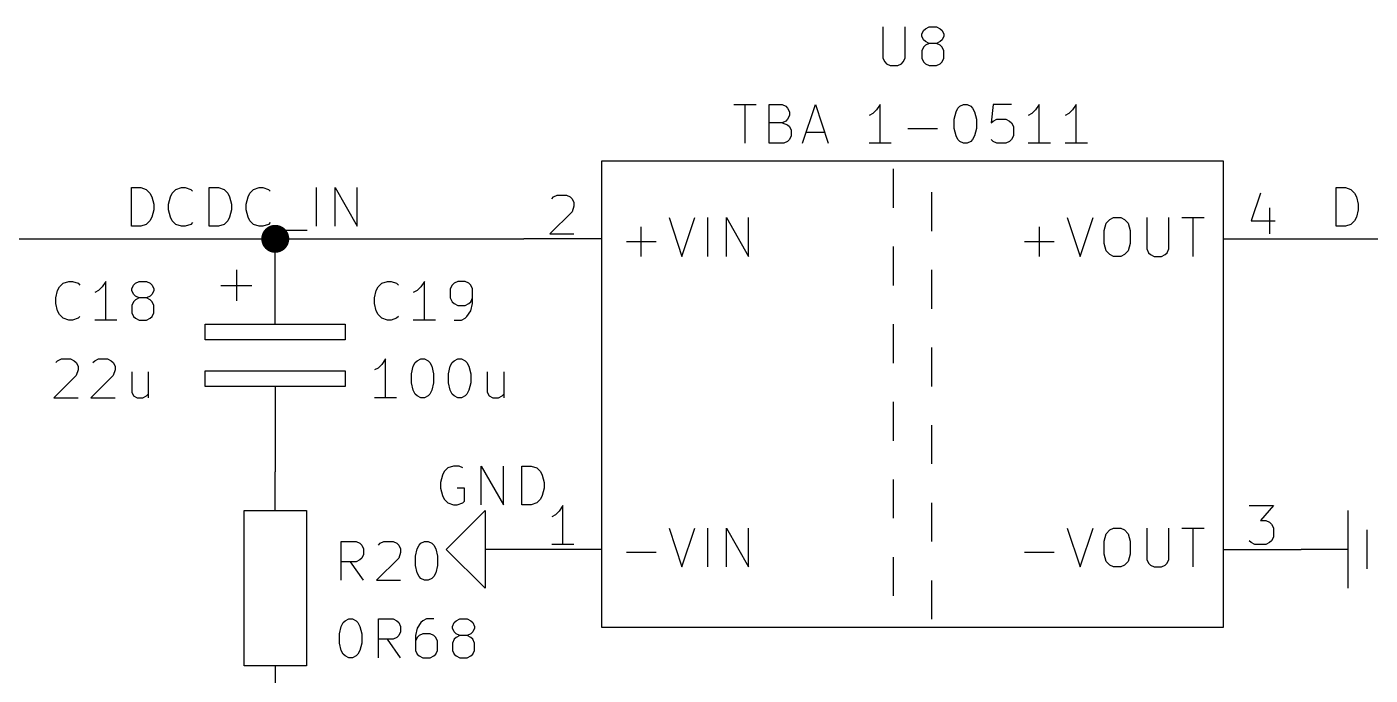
# Model space of a CAD drawing. Extents: x 0.4 to 16.1, y -11.3 to -0.4.
# Drawn here: x 4.84 to 6.569, y -5.852 to -5.017 of the extents above; entities that cross this region are included whole.
import ezdxf

# ---------------------------------------------------------------- set-up
doc = ezdxf.new("R2010")
doc.units = 0
doc.header["$MEASUREMENT"] = 0
for name, color, linetype in [('BLACK', 7, 'CONTINUOUS'), ('CYAN2', 4, 'CONTINUOUS'), ('GREEN2', 3, 'CONTINUOUS'), ('LYELLOW', 51, 'CONTINUOUS'), ('RED2', 1, 'CONTINUOUS')]:
    doc.layers.add(name, color=color, linetype=linetype)

msp = doc.modelspace()

# ---------------------------------------------------------------- linework, layer by layer
at = {"layer": 'BLACK', "linetype": 'CONTINUOUS'}
for p, q in [((4.97503, -5.27387), (4.97503, -5.22387)), ((4.97503, -5.22387), (4.98693, -5.22387)), ((4.98693, -5.22387), (4.99407, -5.22625)), ((4.99407, -5.22625), (4.99884, -5.23101)), ((4.99884, -5.23101), (5.00122, -5.23577)), ((5.00122, -5.23577), (5.0036, -5.2453)), ((5.02265, -5.2453), (5.02503, -5.23577)), ((5.02503, -5.23577), (5.02741, -5.23101)), ((5.02741, -5.23101), (5.03217, -5.22625)), ((5.03217, -5.22625), (5.03931, -5.22387)), ((5.03931, -5.22387), (5.04407, -5.22387)), ((5.04407, -5.22387), (5.05122, -5.22625)), ((5.05122, -5.22625), (5.0536, -5.22863)), ((5.07503, -5.27387), (5.07503, -5.22387)), ((5.07503, -5.22387), (5.08693, -5.22387)), ((5.08693, -5.22387), (5.09407, -5.22625)), ((5.09407, -5.22625), (5.09884, -5.23101)), ((5.09884, -5.23101), (5.10122, -5.23577)), ((5.10122, -5.23577), (5.1036, -5.2453)), ((5.12265, -5.2453), (5.12503, -5.23577)), ((5.12503, -5.23577), (5.12741, -5.23101)), ((5.12741, -5.23101), (5.13217, -5.22625)), ((5.13217, -5.22625), (5.13931, -5.22387)), ((5.13931, -5.22387), (5.14407, -5.22387)), ((5.14407, -5.22387), (5.15122, -5.22625)), ((5.15122, -5.22625), (5.1536, -5.22863)), ((5.21313, -5.27387), (5.21313, -5.22387)), ((5.23693, -5.27387), (5.23693, -5.22387)), ((5.23693, -5.22387), (5.2655, -5.27387)), ((5.2655, -5.27387), (5.2655, -5.22387)), ((6.52503, -5.27387), (6.52503, -5.22387)), ((6.52503, -5.22387), (6.53693, -5.22387)), ((6.53693, -5.22387), (6.54407, -5.22625)), ((6.54407, -5.22625), (6.54884, -5.23101)), ((6.54884, -5.23101), (6.55122, -5.23577)), ((6.55122, -5.23577), (6.5536, -5.2453)), ((5.0036, -5.25244), (5.00122, -5.26196)), ((5.0036, -5.2453), (5.0036, -5.25244)), ((5.02265, -5.25244), (5.02265, -5.2453)), ((5.02503, -5.26196), (5.02265, -5.25244)), ((5.1036, -5.25244), (5.10122, -5.26196)), ((5.1036, -5.2453), (5.1036, -5.25244)), ((5.12265, -5.25244), (5.12265, -5.2453)), ((5.12503, -5.26196), (5.12265, -5.25244)), ((6.5536, -5.25244), (6.55122, -5.26196)), ((6.5536, -5.2453), (6.5536, -5.25244)), ((4.99407, -5.27148), (4.98693, -5.27387)), ((4.99884, -5.26672), (4.99407, -5.27148)), ((5.00122, -5.26196), (4.99884, -5.26672)), ((5.02741, -5.26672), (5.02503, -5.26196)), ((5.03217, -5.27148), (5.02741, -5.26672)), ((5.03931, -5.27387), (5.03217, -5.27148)), ((5.05122, -5.27148), (5.04407, -5.27387)), ((5.0536, -5.2691), (5.05122, -5.27148)), ((5.09407, -5.27148), (5.08693, -5.27387)), ((5.09884, -5.26672), (5.09407, -5.27148)), ((5.10122, -5.26196), (5.09884, -5.26672)), ((5.12741, -5.26672), (5.12503, -5.26196)), ((5.13217, -5.27148), (5.12741, -5.26672)), ((5.13931, -5.27387), (5.13217, -5.27148)), ((5.15122, -5.27148), (5.14407, -5.27387)), ((5.1536, -5.2691), (5.15122, -5.27148)), ((6.54407, -5.27148), (6.53693, -5.27387)), ((6.54884, -5.26672), (6.54407, -5.27148)), ((6.55122, -5.26196), (6.54884, -5.26672)), ((4.98693, -5.27387), (4.97503, -5.27387)), ((5.04407, -5.27387), (5.03931, -5.27387)), ((5.08693, -5.27387), (5.07503, -5.27387)), ((5.14407, -5.27387), (5.13931, -5.27387)), ((5.16313, -5.27863), (5.20122, -5.27863)), ((6.53693, -5.27387), (6.52503, -5.27387))]:
    msp.add_line(p, q, dxfattribs=at)
at = {"layer": 'CYAN2', "linetype": 'CONTINUOUS'}
for p, q in [((5.9419, -5.01695), (5.9419, -5.05743)), ((5.97047, -5.05743), (5.97047, -5.01695)), ((5.9919, -5.02648), (5.99428, -5.02171)), ((5.9919, -5.02886), (5.9919, -5.02648)), ((5.99428, -5.03362), (5.9919, -5.02886)), ((5.99428, -5.02171), (5.99667, -5.01933)), ((5.99667, -5.01933), (6.00143, -5.01695)), ((6.00143, -5.01695), (6.01095, -5.01695)), ((6.01095, -5.01695), (6.01571, -5.01933)), ((6.01571, -5.01933), (6.01809, -5.02171)), ((6.01809, -5.02171), (6.02047, -5.02648)), ((6.02047, -5.02886), (6.01809, -5.03362)), ((6.02047, -5.02648), (6.02047, -5.02886)), ((5.99428, -5.04314), (5.9919, -5.04791)), ((5.99667, -5.036), (5.99428, -5.03362)), ((5.99667, -5.04076), (5.99428, -5.04314)), ((6.00143, -5.03838), (5.99667, -5.036)), ((6.00143, -5.03838), (5.99667, -5.04076)), ((6.01095, -5.03838), (6.00143, -5.03838)), ((6.01571, -5.036), (6.01095, -5.03838)), ((6.01571, -5.04076), (6.01095, -5.03838)), ((6.01809, -5.03362), (6.01571, -5.036)), ((6.01809, -5.04314), (6.01571, -5.04076)), ((6.02047, -5.04791), (6.01809, -5.04314)), ((5.9419, -5.05743), (5.94428, -5.06219)), ((5.94428, -5.06219), (5.94667, -5.06457)), ((5.96571, -5.06457), (5.96809, -5.06219)), ((5.96809, -5.06219), (5.97047, -5.05743)), ((5.9919, -5.04791), (5.9919, -5.05743)), ((5.9919, -5.05743), (5.99428, -5.06219)), ((5.99428, -5.06219), (5.99667, -5.06457)), ((6.01571, -5.06457), (6.01809, -5.06219)), ((6.01809, -5.06219), (6.02047, -5.05743)), ((6.02047, -5.05743), (6.02047, -5.04791)), ((5.94667, -5.06457), (5.95143, -5.06695)), ((5.95143, -5.06695), (5.96095, -5.06695)), ((5.96095, -5.06695), (5.96571, -5.06457)), ((5.99667, -5.06457), (6.00143, -5.06695)), ((6.00143, -5.06695), (6.01095, -5.06695)), ((6.01095, -5.06695), (6.01571, -5.06457)), ((5.75024, -5.11683), (5.77881, -5.11683)), ((5.76452, -5.16683), (5.76452, -5.11683)), ((5.79547, -5.16683), (5.79547, -5.11683)), ((5.79547, -5.11683), (5.81214, -5.11683)), ((5.81214, -5.11683), (5.8169, -5.11921)), ((5.8169, -5.11921), (5.81928, -5.12159)), ((5.81928, -5.12159), (5.82167, -5.12635)), ((5.82167, -5.13111), (5.81928, -5.13588)), ((5.82167, -5.12635), (5.82167, -5.13111)), ((5.83833, -5.16683), (5.855, -5.11683)), ((5.855, -5.11683), (5.87167, -5.16683)), ((5.92881, -5.12874), (5.92405, -5.13111)), ((5.93357, -5.12397), (5.92881, -5.12874)), ((5.93833, -5.11683), (5.93357, -5.12397)), ((5.93833, -5.16683), (5.93833, -5.11683)), ((6.03357, -5.13588), (6.03595, -5.12635)), ((6.03595, -5.12635), (6.03833, -5.12159)), ((6.03833, -5.12159), (6.04071, -5.11921)), ((6.04071, -5.11921), (6.04547, -5.11683)), ((6.04547, -5.11683), (6.05024, -5.11683)), ((6.05024, -5.11683), (6.055, -5.11921)), ((6.055, -5.11921), (6.05738, -5.12159)), ((6.05738, -5.12159), (6.05976, -5.12635)), ((6.05976, -5.12635), (6.06214, -5.13588)), ((6.08357, -5.11683), (6.08119, -5.14064)), ((6.10738, -5.11683), (6.08357, -5.11683)), ((6.13357, -5.12874), (6.12881, -5.13111)), ((6.13833, -5.12397), (6.13357, -5.12874)), ((6.14309, -5.11683), (6.13833, -5.12397)), ((6.14309, -5.16683), (6.14309, -5.11683)), ((6.18119, -5.12874), (6.17643, -5.13111)), ((6.18595, -5.12397), (6.18119, -5.12874)), ((6.19071, -5.11683), (6.18595, -5.12397)), ((6.19071, -5.16683), (6.19071, -5.11683)), ((5.81214, -5.14064), (5.79547, -5.14064)), ((5.8169, -5.13826), (5.81214, -5.14064)), ((5.81214, -5.14064), (5.81928, -5.14302)), ((5.81928, -5.13588), (5.8169, -5.13826)), ((5.81928, -5.14302), (5.82167, -5.1454)), ((5.82167, -5.1454), (5.82405, -5.15016)), ((5.82405, -5.15016), (5.82405, -5.15731)), ((5.97405, -5.14778), (6.01214, -5.14778)), ((6.03357, -5.14778), (6.03357, -5.13588)), ((6.03595, -5.15731), (6.03357, -5.14778)), ((6.06214, -5.14778), (6.05976, -5.15731)), ((6.06214, -5.13588), (6.06214, -5.14778)), ((6.08119, -5.14064), (6.08357, -5.13826)), ((6.08357, -5.13826), (6.08833, -5.13588)), ((6.08833, -5.13588), (6.10024, -5.13588)), ((6.10024, -5.13588), (6.105, -5.13826)), ((6.105, -5.13826), (6.10738, -5.14064)), ((6.10738, -5.14064), (6.10976, -5.1454)), ((6.10976, -5.1454), (6.10976, -5.15731)), ((5.81452, -5.16683), (5.79547, -5.16683)), ((5.81928, -5.16445), (5.81452, -5.16683)), ((5.82167, -5.16207), (5.81928, -5.16445)), ((5.82405, -5.15731), (5.82167, -5.16207)), ((5.84309, -5.15254), (5.8669, -5.15254)), ((5.95262, -5.16683), (5.92405, -5.16683)), ((6.03833, -5.16207), (6.03595, -5.15731)), ((6.04071, -5.16445), (6.03833, -5.16207)), ((6.04547, -5.16683), (6.04071, -5.16445)), ((6.05024, -5.16683), (6.04547, -5.16683)), ((6.055, -5.16445), (6.05024, -5.16683)), ((6.05738, -5.16207), (6.055, -5.16445)), ((6.05976, -5.15731), (6.05738, -5.16207)), ((6.08357, -5.16445), (6.08119, -5.16207)), ((6.08833, -5.16683), (6.08357, -5.16445)), ((6.10024, -5.16683), (6.08833, -5.16683)), ((6.105, -5.16445), (6.10024, -5.16683)), ((6.10738, -5.16207), (6.105, -5.16445)), ((6.10976, -5.15731), (6.10738, -5.16207)), ((6.15738, -5.16683), (6.12881, -5.16683)), ((6.205, -5.16683), (6.17643, -5.16683)), ((5.66667, -5.26262), (5.68333, -5.31262)), ((5.68333, -5.31262), (5.7, -5.26262)), ((5.71667, -5.31262), (5.71667, -5.26262)), ((5.74047, -5.31262), (5.74047, -5.26262)), ((5.74047, -5.26262), (5.76905, -5.31262)), ((5.76905, -5.31262), (5.76905, -5.26262)), ((6.17905, -5.26262), (6.19571, -5.31262)), ((6.19571, -5.31262), (6.21238, -5.26262)), ((6.22667, -5.27928), (6.22905, -5.26976)), ((6.22905, -5.26976), (6.23381, -5.265)), ((6.23381, -5.265), (6.23857, -5.26262)), ((6.23857, -5.26262), (6.24809, -5.26262)), ((6.24809, -5.26262), (6.25285, -5.265)), ((6.25285, -5.265), (6.25762, -5.26976)), ((6.25762, -5.26976), (6.26, -5.27928)), ((6.28143, -5.26262), (6.28143, -5.30309)), ((6.31, -5.30309), (6.31, -5.26262)), ((6.32667, -5.26262), (6.35524, -5.26262)), ((6.34095, -5.31262), (6.34095, -5.26262)), ((5.63095, -5.31262), (5.63095, -5.27452)), ((6.14333, -5.31262), (6.14333, -5.27452)), ((6.22667, -5.29595), (6.22667, -5.27928)), ((6.26, -5.27928), (6.26, -5.29595)), ((5.6119, -5.29357), (5.65, -5.29357)), ((6.12428, -5.29357), (6.16238, -5.29357)), ((6.22905, -5.30547), (6.22667, -5.29595)), ((6.23381, -5.31024), (6.22905, -5.30547)), ((6.25762, -5.30547), (6.25285, -5.31024)), ((6.26, -5.29595), (6.25762, -5.30547)), ((6.28143, -5.30309), (6.28381, -5.30785)), ((6.30762, -5.30785), (6.31, -5.30309)), ((6.23857, -5.31262), (6.23381, -5.31024)), ((6.24809, -5.31262), (6.23857, -5.31262)), ((6.25285, -5.31024), (6.24809, -5.31262)), ((6.28381, -5.30785), (6.28619, -5.31024)), ((6.28619, -5.31024), (6.29095, -5.31262)), ((6.29095, -5.31262), (6.30047, -5.31262)), ((6.30047, -5.31262), (6.30524, -5.31024)), ((6.30524, -5.31024), (6.30762, -5.30785)), ((4.87765, -5.36618), (4.88003, -5.35666)), ((4.88003, -5.35666), (4.88241, -5.35189)), ((4.88241, -5.35189), (4.88717, -5.34713)), ((4.88717, -5.34713), (4.89431, -5.34475)), ((4.89431, -5.34475), (4.89907, -5.34475)), ((4.89907, -5.34475), (4.90622, -5.34713)), ((4.90622, -5.34713), (4.9086, -5.34951)), ((4.93241, -5.35666), (4.92765, -5.35904)), ((4.93717, -5.35189), (4.93241, -5.35666)), ((4.94193, -5.34475), (4.93717, -5.35189)), ((4.94193, -5.39475), (4.94193, -5.34475)), ((4.97527, -5.35428), (4.97765, -5.34951)), ((4.97527, -5.35666), (4.97527, -5.35428)), ((4.97765, -5.36142), (4.97527, -5.35666)), ((4.97765, -5.34951), (4.98003, -5.34713)), ((4.98003, -5.34713), (4.98479, -5.34475)), ((4.98479, -5.34475), (4.99431, -5.34475)), ((4.99431, -5.34475), (4.99907, -5.34713)), ((4.99907, -5.34713), (5.00146, -5.34951)), ((5.00146, -5.34951), (5.00384, -5.35428)), ((5.00384, -5.35666), (5.00146, -5.36142)), ((5.00384, -5.35428), (5.00384, -5.35666)), ((5.28765, -5.36618), (5.29003, -5.35666)), ((5.29003, -5.35666), (5.29241, -5.35189)), ((5.29241, -5.35189), (5.29717, -5.34713)), ((5.29717, -5.34713), (5.30431, -5.34475)), ((5.30431, -5.34475), (5.30907, -5.34475)), ((5.30907, -5.34475), (5.31622, -5.34713)), ((5.31622, -5.34713), (5.3186, -5.34951)), ((5.34241, -5.35666), (5.33765, -5.35904)), ((5.34717, -5.35189), (5.34241, -5.35666)), ((5.35193, -5.34475), (5.34717, -5.35189)), ((5.35193, -5.39475), (5.35193, -5.34475)), ((5.38765, -5.34951), (5.38527, -5.35428)), ((5.38527, -5.35428), (5.38527, -5.36618)), ((5.39003, -5.34713), (5.38765, -5.34951)), ((5.39479, -5.34475), (5.39003, -5.34713)), ((5.40431, -5.34475), (5.39479, -5.34475)), ((5.40907, -5.34713), (5.40431, -5.34475)), ((5.41146, -5.34951), (5.40907, -5.34713)), ((5.41384, -5.35428), (5.41146, -5.34951)), ((5.41384, -5.37332), (5.41384, -5.35428)), ((4.87765, -5.37332), (4.87765, -5.36618)), ((4.88003, -5.38285), (4.87765, -5.37332)), ((4.97765, -5.37094), (4.97527, -5.3757)), ((4.98003, -5.3638), (4.97765, -5.36142)), ((4.98003, -5.36856), (4.97765, -5.37094)), ((4.98479, -5.36618), (4.98003, -5.3638)), ((4.98479, -5.36618), (4.98003, -5.36856)), ((4.99431, -5.36618), (4.98479, -5.36618)), ((4.99907, -5.3638), (4.99431, -5.36618)), ((4.99907, -5.36856), (4.99431, -5.36618)), ((5.00146, -5.36142), (4.99907, -5.3638)), ((5.00146, -5.37094), (4.99907, -5.36856)), ((5.00384, -5.3757), (5.00146, -5.37094)), ((5.28765, -5.37332), (5.28765, -5.36618)), ((5.29003, -5.38285), (5.28765, -5.37332)), ((5.38527, -5.36618), (5.38765, -5.37094)), ((5.38765, -5.37094), (5.39003, -5.37332)), ((5.39003, -5.37332), (5.39479, -5.3757)), ((5.40431, -5.3757), (5.40907, -5.37332)), ((5.40907, -5.37332), (5.41146, -5.37094)), ((5.41146, -5.37094), (5.41384, -5.36618)), ((5.41146, -5.38285), (5.41384, -5.37332)), ((4.88241, -5.38761), (4.88003, -5.38285)), ((4.88717, -5.39237), (4.88241, -5.38761)), ((4.89431, -5.39475), (4.88717, -5.39237)), ((4.90622, -5.39237), (4.89907, -5.39475)), ((4.9086, -5.38999), (4.90622, -5.39237)), ((4.97527, -5.3757), (4.97527, -5.38523)), ((4.97527, -5.38523), (4.97765, -5.38999)), ((4.97765, -5.38999), (4.98003, -5.39237)), ((4.98003, -5.39237), (4.98479, -5.39475)), ((4.99431, -5.39475), (4.99907, -5.39237)), ((4.99907, -5.39237), (5.00146, -5.38999)), ((5.00146, -5.38999), (5.00384, -5.38523)), ((5.00384, -5.38523), (5.00384, -5.3757)), ((5.29241, -5.38761), (5.29003, -5.38285)), ((5.29717, -5.39237), (5.29241, -5.38761)), ((5.30431, -5.39475), (5.29717, -5.39237)), ((5.31622, -5.39237), (5.30907, -5.39475)), ((5.3186, -5.38999), (5.31622, -5.39237)), ((5.39479, -5.3757), (5.40431, -5.3757)), ((5.39955, -5.39475), (5.40431, -5.39237)), ((5.40431, -5.39237), (5.40669, -5.38999)), ((5.40669, -5.38999), (5.41146, -5.38285)), ((4.89907, -5.39475), (4.89431, -5.39475)), ((4.95622, -5.39475), (4.92765, -5.39475)), ((4.98479, -5.39475), (4.99431, -5.39475)), ((5.30907, -5.39475), (5.30431, -5.39475)), ((5.36622, -5.39475), (5.33765, -5.39475)), ((5.39003, -5.39475), (5.39955, -5.39475)), ((4.87765, -5.44939), (4.88003, -5.44701)), ((4.88003, -5.44701), (4.88479, -5.44463)), ((4.88479, -5.44463), (4.89669, -5.44463)), ((4.89669, -5.44463), (4.90146, -5.44701)), ((4.90146, -5.44701), (4.90383, -5.44939)), ((4.90383, -5.44939), (4.90622, -5.45415)), ((4.90622, -5.45891), (4.90383, -5.46606)), ((4.90622, -5.45415), (4.90622, -5.45891)), ((4.92526, -5.44939), (4.92765, -5.44701)), ((4.92765, -5.44701), (4.93241, -5.44463)), ((4.93241, -5.44463), (4.94431, -5.44463)), ((4.94431, -5.44463), (4.94907, -5.44701)), ((4.94907, -5.44701), (4.95146, -5.44939)), ((4.95146, -5.44939), (4.95383, -5.45415)), ((4.95383, -5.45891), (4.95146, -5.46606)), ((4.95383, -5.45415), (4.95383, -5.45891)), ((4.97526, -5.4613), (4.97526, -5.48748)), ((4.99669, -5.4613), (4.99669, -5.49463)), ((5.29241, -5.45654), (5.28765, -5.45891)), ((5.29717, -5.45177), (5.29241, -5.45654)), ((5.30193, -5.44463), (5.29717, -5.45177)), ((5.30193, -5.49463), (5.30193, -5.44463)), ((5.33527, -5.46368), (5.33765, -5.45415)), ((5.33765, -5.45415), (5.34003, -5.44939)), ((5.34003, -5.44939), (5.34241, -5.44701)), ((5.34241, -5.44701), (5.34717, -5.44463)), ((5.34717, -5.44463), (5.35193, -5.44463)), ((5.35193, -5.44463), (5.3567, -5.44701)), ((5.3567, -5.44701), (5.35907, -5.44939)), ((5.35907, -5.44939), (5.36146, -5.45415)), ((5.36146, -5.45415), (5.36384, -5.46368)), ((5.38289, -5.46368), (5.38527, -5.45415)), ((5.38527, -5.45415), (5.38765, -5.44939)), ((5.38765, -5.44939), (5.39003, -5.44701)), ((5.39003, -5.44701), (5.39479, -5.44463)), ((5.39479, -5.44463), (5.39955, -5.44463)), ((5.39955, -5.44463), (5.40431, -5.44701)), ((5.40431, -5.44701), (5.4067, -5.44939)), ((5.4067, -5.44939), (5.40907, -5.45415)), ((5.40907, -5.45415), (5.41146, -5.46368)), ((5.43289, -5.4613), (5.43289, -5.48748)), ((5.45431, -5.4613), (5.45431, -5.49463)), ((4.90383, -5.46606), (4.87526, -5.49463)), ((4.95146, -5.46606), (4.92289, -5.49463)), ((5.33527, -5.47558), (5.33527, -5.46368)), ((5.33765, -5.48511), (5.33527, -5.47558)), ((5.36384, -5.47558), (5.36146, -5.48511)), ((5.36384, -5.46368), (5.36384, -5.47558)), ((5.38289, -5.47558), (5.38289, -5.46368)), ((5.38527, -5.48511), (5.38289, -5.47558)), ((5.41146, -5.47558), (5.40907, -5.48511)), ((5.41146, -5.46368), (5.41146, -5.47558)), ((4.87526, -5.49463), (4.90622, -5.49463)), ((4.92289, -5.49463), (4.95383, -5.49463)), ((4.97526, -5.48748), (4.97765, -5.49225)), ((4.97765, -5.49225), (4.98241, -5.49463)), ((4.98241, -5.49463), (4.98955, -5.49463)), ((4.98955, -5.49463), (4.99431, -5.49225)), ((4.99431, -5.49225), (4.99669, -5.48987)), ((5.31622, -5.49463), (5.28765, -5.49463)), ((5.34003, -5.48987), (5.33765, -5.48511)), ((5.34241, -5.49225), (5.34003, -5.48987)), ((5.34717, -5.49463), (5.34241, -5.49225)), ((5.35193, -5.49463), (5.34717, -5.49463)), ((5.3567, -5.49225), (5.35193, -5.49463)), ((5.35907, -5.48987), (5.3567, -5.49225)), ((5.36146, -5.48511), (5.35907, -5.48987)), ((5.38765, -5.48987), (5.38527, -5.48511)), ((5.39003, -5.49225), (5.38765, -5.48987)), ((5.39479, -5.49463), (5.39003, -5.49225)), ((5.39955, -5.49463), (5.39479, -5.49463)), ((5.40431, -5.49225), (5.39955, -5.49463)), ((5.4067, -5.48987), (5.40431, -5.49225)), ((5.40907, -5.48511), (5.4067, -5.48987)), ((5.43289, -5.48748), (5.43527, -5.49225)), ((5.43527, -5.49225), (5.44003, -5.49463)), ((5.44003, -5.49463), (5.44717, -5.49463)), ((5.44717, -5.49463), (5.45193, -5.49225)), ((5.45193, -5.49225), (5.45431, -5.48987)), ((5.38931, -5.58261), (5.38217, -5.585)), ((5.39646, -5.58261), (5.38931, -5.58261)), ((5.40122, -5.585), (5.39646, -5.58261)), ((5.42503, -5.63261), (5.42503, -5.58261)), ((5.42503, -5.58261), (5.4536, -5.63261)), ((5.4536, -5.63261), (5.4536, -5.58261)), ((5.47741, -5.63261), (5.47741, -5.58261)), ((5.47741, -5.58261), (5.48931, -5.58261)), ((5.48931, -5.58261), (5.49646, -5.585)), ((5.37503, -5.59452), (5.37265, -5.60404)), ((5.37741, -5.58976), (5.37503, -5.59452)), ((5.38217, -5.585), (5.37741, -5.58976)), ((5.49646, -5.585), (5.50122, -5.58976)), ((5.50122, -5.58976), (5.5036, -5.59452)), ((5.5036, -5.59452), (5.50598, -5.60404)), ((5.37265, -5.60404), (5.37265, -5.61119)), ((5.37265, -5.61119), (5.37503, -5.62071)), ((5.4036, -5.61119), (5.39407, -5.61119)), ((5.4036, -5.62785), (5.4036, -5.61119)), ((5.50598, -5.61119), (5.5036, -5.62071)), ((5.50598, -5.60404), (5.50598, -5.61119)), ((5.37503, -5.62071), (5.37741, -5.62547)), ((5.37741, -5.62547), (5.38217, -5.63023)), ((5.38217, -5.63023), (5.38931, -5.63261)), ((5.38931, -5.63261), (5.39407, -5.63261)), ((5.39407, -5.63261), (5.40122, -5.63023)), ((5.40122, -5.63023), (5.4036, -5.62785)), ((5.48931, -5.63261), (5.47741, -5.63261)), ((5.49646, -5.63023), (5.48931, -5.63261)), ((5.50122, -5.62547), (5.49646, -5.63023)), ((5.5036, -5.62071), (5.50122, -5.62547)), ((5.66667, -5.66262), (5.68333, -5.71262)), ((5.68333, -5.71262), (5.7, -5.66262)), ((5.71667, -5.71262), (5.71667, -5.66262)), ((5.74047, -5.71262), (5.74047, -5.66262)), ((5.74047, -5.66262), (5.76905, -5.71262)), ((5.76905, -5.71262), (5.76905, -5.66262)), ((6.17905, -5.66262), (6.19571, -5.71262)), ((6.19571, -5.71262), (6.21238, -5.66262)), ((6.22905, -5.66976), (6.23381, -5.665)), ((6.23381, -5.665), (6.23857, -5.66262)), ((6.23857, -5.66262), (6.24809, -5.66262)), ((6.24809, -5.66262), (6.25285, -5.665)), ((6.25285, -5.665), (6.25762, -5.66976)), ((6.28143, -5.66262), (6.28143, -5.70309)), ((6.31, -5.70309), (6.31, -5.66262)), ((6.32667, -5.66262), (6.35524, -5.66262)), ((6.34095, -5.71262), (6.34095, -5.66262)), ((5.24503, -5.72976), (5.24503, -5.67976)), ((5.24503, -5.67976), (5.26407, -5.67976)), ((5.26407, -5.67976), (5.26884, -5.68214)), ((5.26884, -5.68214), (5.27122, -5.68452)), ((5.27122, -5.68452), (5.2736, -5.68928)), ((5.29265, -5.68452), (5.29503, -5.68214)), ((5.29503, -5.68214), (5.29979, -5.67976)), ((5.29979, -5.67976), (5.31169, -5.67976)), ((5.31169, -5.67976), (5.31646, -5.68214)), ((5.31646, -5.68214), (5.31884, -5.68452)), ((5.31884, -5.68452), (5.32122, -5.68928)), ((5.34265, -5.68928), (5.34503, -5.68452)), ((5.34503, -5.68452), (5.34741, -5.68214)), ((5.34741, -5.68214), (5.35217, -5.67976)), ((5.35217, -5.67976), (5.35693, -5.67976)), ((5.35693, -5.67976), (5.36169, -5.68214)), ((5.36169, -5.68214), (5.36407, -5.68452)), ((5.36407, -5.68452), (5.36646, -5.68928)), ((6.22667, -5.67928), (6.22905, -5.66976)), ((6.22667, -5.69595), (6.22667, -5.67928)), ((6.25762, -5.66976), (6.26, -5.67928)), ((6.26, -5.67928), (6.26, -5.69595)), ((5.26884, -5.70356), (5.26407, -5.70594)), ((5.27122, -5.70119), (5.26884, -5.70356)), ((5.2736, -5.69642), (5.27122, -5.70119)), ((5.2736, -5.68928), (5.2736, -5.69642)), ((5.31884, -5.70119), (5.29027, -5.72976)), ((5.32122, -5.69404), (5.31884, -5.70119)), ((5.32122, -5.68928), (5.32122, -5.69404)), ((5.34027, -5.6988), (5.34265, -5.68928)), ((5.34027, -5.71071), (5.34027, -5.6988)), ((5.36646, -5.68928), (5.36884, -5.6988)), ((5.36884, -5.6988), (5.36884, -5.71071)), ((5.6119, -5.69357), (5.65, -5.69357)), ((6.12428, -5.69357), (6.16238, -5.69357)), ((6.22905, -5.70547), (6.22667, -5.69595)), ((6.26, -5.69595), (6.25762, -5.70547)), ((6.28143, -5.70309), (6.28381, -5.70785)), ((6.30762, -5.70785), (6.31, -5.70309)), ((5.26407, -5.70594), (5.24503, -5.70594)), ((5.2736, -5.72976), (5.25693, -5.70594)), ((5.34265, -5.72023), (5.34027, -5.71071)), ((5.34503, -5.72499), (5.34265, -5.72023)), ((5.36646, -5.72023), (5.36407, -5.72499)), ((5.36884, -5.71071), (5.36646, -5.72023)), ((6.23381, -5.71024), (6.22905, -5.70547)), ((6.23857, -5.71262), (6.23381, -5.71024)), ((6.24809, -5.71262), (6.23857, -5.71262)), ((6.25285, -5.71024), (6.24809, -5.71262)), ((6.25762, -5.70547), (6.25285, -5.71024)), ((6.28381, -5.70785), (6.28619, -5.71024)), ((6.28619, -5.71024), (6.29095, -5.71262)), ((6.29095, -5.71262), (6.30047, -5.71262)), ((6.30047, -5.71262), (6.30524, -5.71024)), ((6.30524, -5.71024), (6.30762, -5.70785)), ((5.29027, -5.72976), (5.32122, -5.72976)), ((5.34741, -5.72737), (5.34503, -5.72499)), ((5.35217, -5.72976), (5.34741, -5.72737)), ((5.35693, -5.72976), (5.35217, -5.72976)), ((5.36169, -5.72737), (5.35693, -5.72976)), ((5.36407, -5.72499), (5.36169, -5.72737)), ((5.24265, -5.79868), (5.24503, -5.78916)), ((5.24503, -5.78916), (5.24741, -5.78439)), ((5.24741, -5.78439), (5.24979, -5.78202)), ((5.24979, -5.78202), (5.25456, -5.77963)), ((5.25456, -5.77963), (5.25931, -5.77963)), ((5.25931, -5.77963), (5.26408, -5.78202)), ((5.26408, -5.78202), (5.26646, -5.78439)), ((5.26646, -5.78439), (5.26884, -5.78916)), ((5.26884, -5.78916), (5.27122, -5.79868)), ((5.29265, -5.82963), (5.29265, -5.77963)), ((5.29265, -5.77963), (5.3117, -5.77963)), ((5.3117, -5.77963), (5.31646, -5.78202)), ((5.31646, -5.78202), (5.31884, -5.78439)), ((5.31884, -5.78439), (5.32122, -5.78916)), ((5.32122, -5.78916), (5.32122, -5.7963)), ((5.34741, -5.78439), (5.34265, -5.79154)), ((5.34979, -5.78202), (5.34741, -5.78439)), ((5.35456, -5.77963), (5.34979, -5.78202)), ((5.36408, -5.77963), (5.35456, -5.77963)), ((5.38789, -5.78916), (5.39027, -5.78439)), ((5.38789, -5.79154), (5.38789, -5.78916)), ((5.39027, -5.78439), (5.39265, -5.78202)), ((5.39265, -5.78202), (5.39741, -5.77963)), ((5.39741, -5.77963), (5.40693, -5.77963)), ((5.40693, -5.77963), (5.4117, -5.78202)), ((5.4117, -5.78202), (5.41408, -5.78439)), ((5.41408, -5.78439), (5.41646, -5.78916)), ((5.41646, -5.78916), (5.41646, -5.79154)), ((5.24265, -5.81059), (5.24265, -5.79868)), ((5.27122, -5.79868), (5.27122, -5.81059)), ((5.3117, -5.80582), (5.29265, -5.80582)), ((5.32122, -5.82963), (5.30456, -5.80582)), ((5.31646, -5.80344), (5.3117, -5.80582)), ((5.31884, -5.80106), (5.31646, -5.80344)), ((5.32122, -5.7963), (5.31884, -5.80106)), ((5.34265, -5.79154), (5.34027, -5.80106)), ((5.34027, -5.80106), (5.34027, -5.82011)), ((5.34265, -5.80344), (5.34027, -5.8082)), ((5.34503, -5.80106), (5.34265, -5.80344)), ((5.34979, -5.79868), (5.34503, -5.80106)), ((5.35931, -5.79868), (5.34979, -5.79868)), ((5.36408, -5.80106), (5.35931, -5.79868)), ((5.36646, -5.80344), (5.36408, -5.80106)), ((5.36884, -5.8082), (5.36646, -5.80344)), ((5.39027, -5.7963), (5.38789, -5.79154)), ((5.39027, -5.80582), (5.38789, -5.81059)), ((5.39265, -5.79868), (5.39027, -5.7963)), ((5.39265, -5.80344), (5.39027, -5.80582)), ((5.39741, -5.80106), (5.39265, -5.79868)), ((5.39741, -5.80106), (5.39265, -5.80344)), ((5.40693, -5.80106), (5.39741, -5.80106)), ((5.4117, -5.79868), (5.40693, -5.80106)), ((5.4117, -5.80344), (5.40693, -5.80106)), ((5.41408, -5.7963), (5.4117, -5.79868)), ((5.41408, -5.80582), (5.4117, -5.80344)), ((5.41646, -5.79154), (5.41408, -5.7963)), ((5.41646, -5.81059), (5.41408, -5.80582)), ((5.24503, -5.82011), (5.24265, -5.81059)), ((5.24741, -5.82487), (5.24503, -5.82011)), ((5.26884, -5.82011), (5.26646, -5.82487)), ((5.27122, -5.81059), (5.26884, -5.82011)), ((5.34027, -5.82011), (5.34265, -5.82487)), ((5.36646, -5.82487), (5.36884, -5.82011)), ((5.36884, -5.82011), (5.36884, -5.8082)), ((5.38789, -5.81059), (5.38789, -5.82011)), ((5.38789, -5.82011), (5.39027, -5.82487)), ((5.41408, -5.82487), (5.41646, -5.82011)), ((5.41646, -5.82011), (5.41646, -5.81059)), ((5.24979, -5.82725), (5.24741, -5.82487)), ((5.25456, -5.82963), (5.24979, -5.82725)), ((5.25931, -5.82963), (5.25456, -5.82963)), ((5.26408, -5.82725), (5.25931, -5.82963)), ((5.26646, -5.82487), (5.26408, -5.82725)), ((5.34265, -5.82487), (5.34503, -5.82725)), ((5.34503, -5.82725), (5.34979, -5.82963)), ((5.34979, -5.82963), (5.35931, -5.82963)), ((5.35931, -5.82963), (5.36408, -5.82725)), ((5.36408, -5.82725), (5.36646, -5.82487)), ((5.39027, -5.82487), (5.39265, -5.82725)), ((5.39265, -5.82725), (5.39741, -5.82963)), ((5.39741, -5.82963), (5.40693, -5.82963)), ((5.40693, -5.82963), (5.4117, -5.82725)), ((5.4117, -5.82725), (5.41408, -5.82487))]:
    msp.add_line(p, q, dxfattribs=at)
at = {"layer": 'GREEN2', "linetype": 'CONTINUOUS'}
for p, q in [((4.75, -5.29), (5.16, -5.29)), ((5.16, -5.29), (5.48, -5.29)), ((6.48, -5.29), (6.91, -5.29)), ((6.49, -5.69), (6.48, -5.69))]:
    msp.add_line(p, q, dxfattribs=at)
at = {"layer": 'GREEN2', "const_width": 0.018}
msp.add_lwpolyline([(5.151, -5.29, 1), (5.169, -5.29, 1)], format="xyb", close=True, dxfattribs=at)
at = {"layer": 'LYELLOW', "linetype": 'CONTINUOUS'}
for p, q in [((5.58, -5.19), (5.58, -5.79)), ((6.38, -5.19), (5.58, -5.19)), ((6.38, -5.79), (6.38, -5.19)), ((5.58, -5.79), (6.38, -5.79))]:
    msp.add_line(p, q, dxfattribs=at)
at = {"layer": 'RED2', "linetype": 'CONTINUOUS'}
for p, q in [((5.58, -5.19), (5.58, -5.79)), ((6.38, -5.19), (5.58, -5.19)), ((5.58, -5.19), (5.58, -5.79)), ((6.38, -5.19), (5.58, -5.19)), ((5.955, -5.2), (5.955, -5.25)), ((6.38, -5.79), (6.38, -5.19)), ((6.38, -5.79), (6.38, -5.19)), ((5.51571, -5.23838), (5.51809, -5.236)), ((5.51809, -5.236), (5.52285, -5.23362)), ((5.52285, -5.23362), (5.53476, -5.23362)), ((5.53476, -5.23362), (5.53952, -5.236)), ((5.53952, -5.236), (5.5419, -5.23838)), ((6.005, -5.28), (6.005, -5.23)), ((6.42762, -5.23124), (6.41571, -5.26695)), ((5.5419, -5.23838), (5.54428, -5.24314)), ((5.54428, -5.2479), (5.5419, -5.25505)), ((5.54428, -5.24314), (5.54428, -5.2479)), ((6.43952, -5.25028), (6.43952, -5.28362)), ((5.5419, -5.25505), (5.51333, -5.28362)), ((6.41571, -5.26695), (6.44667, -5.26695)), ((5.51333, -5.28362), (5.54428, -5.28362)), ((5.16, -5.4), (5.16, -5.29)), ((5.58, -5.29), (5.48, -5.29)), ((5.955, -5.3), (5.955, -5.35)), ((6.38, -5.29), (6.48, -5.29)), ((5.11, -5.33), (5.11, -5.37)), ((6.005, -5.38), (6.005, -5.33)), ((5.09, -5.35), (5.13, -5.35)), ((5.07, -5.42), (5.07, -5.4)), ((5.07, -5.4), (5.25, -5.4)), ((5.25, -5.4), (5.25, -5.42)), ((5.955, -5.4), (5.955, -5.45)), ((5.25, -5.42), (5.07, -5.42)), ((6.005, -5.48), (6.005, -5.43)), ((5.07, -5.48), (5.07, -5.46)), ((5.07, -5.46), (5.25, -5.46)), ((5.25, -5.46), (5.25, -5.48)), ((5.25, -5.48), (5.07, -5.48)), ((5.16, -5.48), (5.16, -5.59)), ((5.955, -5.5), (5.955, -5.55)), ((6.005, -5.58), (6.005, -5.53)), ((5.16, -5.64), (5.16, -5.59)), ((5.955, -5.6), (5.955, -5.65)), ((5.53, -5.63362), (5.52524, -5.64076)), ((5.53, -5.68362), (5.53, -5.63362)), ((6.005, -5.68), (6.005, -5.63)), ((6.41333, -5.63362), (6.44428, -5.63362)), ((6.44428, -5.63362), (6.42762, -5.65267)), ((5.12, -5.84), (5.12, -5.64)), ((5.12, -5.64), (5.2, -5.64)), ((5.2, -5.64), (5.2, -5.84)), ((5.38, -5.69), (5.43, -5.64)), ((5.43, -5.64), (5.43, -5.69)), ((5.52047, -5.64552), (5.51571, -5.6479)), ((5.52524, -5.64076), (5.52047, -5.64552)), ((6.54, -5.64), (6.54, -5.74)), ((6.42762, -5.65267), (6.43476, -5.65267)), ((6.43476, -5.65267), (6.43952, -5.65505)), ((6.43952, -5.65505), (6.4419, -5.65743)), ((6.4419, -5.65743), (6.44428, -5.66219)), ((6.44428, -5.66219), (6.44428, -5.67409)), ((6.565, -5.715), (6.565, -5.665)), ((5.54428, -5.68362), (5.51571, -5.68362)), ((6.41571, -5.68124), (6.41333, -5.67885)), ((6.42047, -5.68362), (6.41571, -5.68124)), ((6.43476, -5.68362), (6.42047, -5.68362)), ((6.43952, -5.68124), (6.43476, -5.68362)), ((6.4419, -5.67885), (6.43952, -5.68124)), ((6.44428, -5.67409), (6.4419, -5.67885)), ((5.43, -5.74), (5.38, -5.69)), ((5.48, -5.69), (5.43, -5.69)), ((5.43, -5.69), (5.43, -5.74)), ((5.58, -5.69), (5.48, -5.69)), ((5.955, -5.7), (5.955, -5.75)), ((6.38, -5.69), (6.48, -5.69)), ((6.54, -5.69), (6.49, -5.69)), ((6.005, -5.78), (6.005, -5.73)), ((5.58, -5.79), (6.38, -5.79)), ((5.58, -5.79), (6.38, -5.79)), ((5.2, -5.84), (5.12, -5.84)), ((5.16, -5.84), (5.16, -5.89))]:
    msp.add_line(p, q, dxfattribs=at)

doc.saveas('drawing.dxf')
